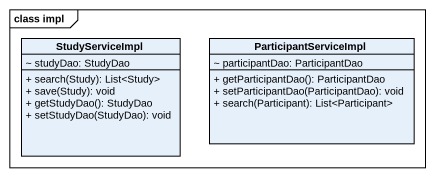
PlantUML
@startuml
mainframe class impl
hide circle
hide empty members
skinparam classAttributeIconSize 0
class StudyServiceImpl {
  ~ studyDao: StudyDao
  + search(Study): List<Study>
  + save(Study): void
  + getStudyDao(): StudyDao
  + setStudyDao(StudyDao): void
}
class ParticipantServiceImpl {
  ~ participantDao: ParticipantDao
  + getParticipantDao(): ParticipantDao
  + setParticipantDao(ParticipantDao): void
  + search(Participant): List<Participant>
}
@enduml
